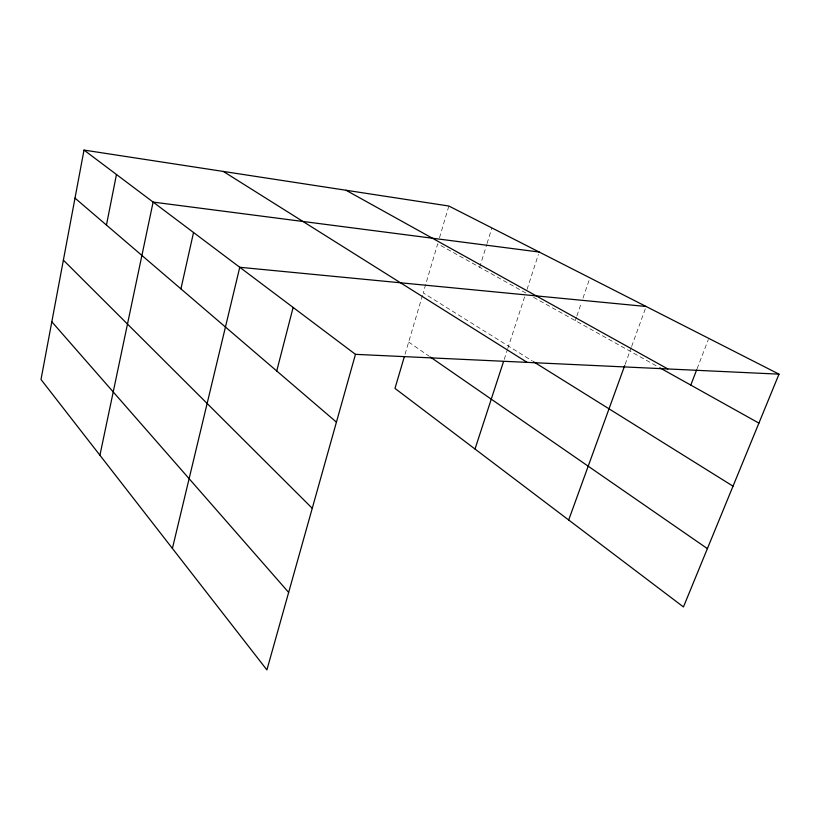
<?xml version="1.0" encoding="UTF-8"?>
<svg xmlns="http://www.w3.org/2000/svg" width="820" height="820" viewBox="0 0 820 820"><rect width="100%" height="100%" fill="white"/><g stroke="black" fill="none" stroke-linecap="round" stroke-linejoin="round"><path stroke-width="0.61" stroke-dasharray="4.1 3.07" d="M405.059 354.24L422.464 295.364M439.499 237.718L448.868 206.025M479.69 267.248L486.711 244.606M487.08 243.417L491.877 227.929M504.228 359.396L507.365 349.761M507.754 348.551L524.677 296.645M527.034 289.409L538.422 254.446M575.271 320.61L576.491 317.043M576.901 315.854L581.38 302.795M583.01 298.049L589.939 277.867M625.147 364.346L631.226 347.608M631.656 346.429L646.15 306.495M697.092 368.754L708.326 339.552M525.856 293.017L437.695 243.806L423.192 292.904L532.416 361.036M533.543 297.311L658.716 367.186M408.667 342.042L429.403 356.382"/><path stroke-width="1.23" d="M84.009 150.08L41 379.496L266.9 669.919L355.46 354.342L84.009 150.08L448.868 206.025L779 374.156L683.449 606.943L394.973 388.393L404.342 356.679M106.446 225.07L116.46 174.506M99.917 455.243L153.114 202.089L539.211 252.037M180.923 288.876L193.53 232.501M172.405 548.436L239.758 267.279L646.15 306.495M276.729 370.968L293.13 307.438M475.016 449.032L503.439 361.804M568.68 519.993L624.717 365.556M690.788 385.092L696.641 369.912M355.46 354.342L779 374.156M346.009 190.25L667.828 368.949M659.813 367.801L758.9 423.12M533.492 361.712L733.029 486.168M223.358 171.452L527.147 362.368M430.438 357.1L707.393 548.621M75.01 198.122L336.436 422.136M63.376 260.135L312.256 508.297M51.824 321.768L288.65 592.419"/></g></svg>
